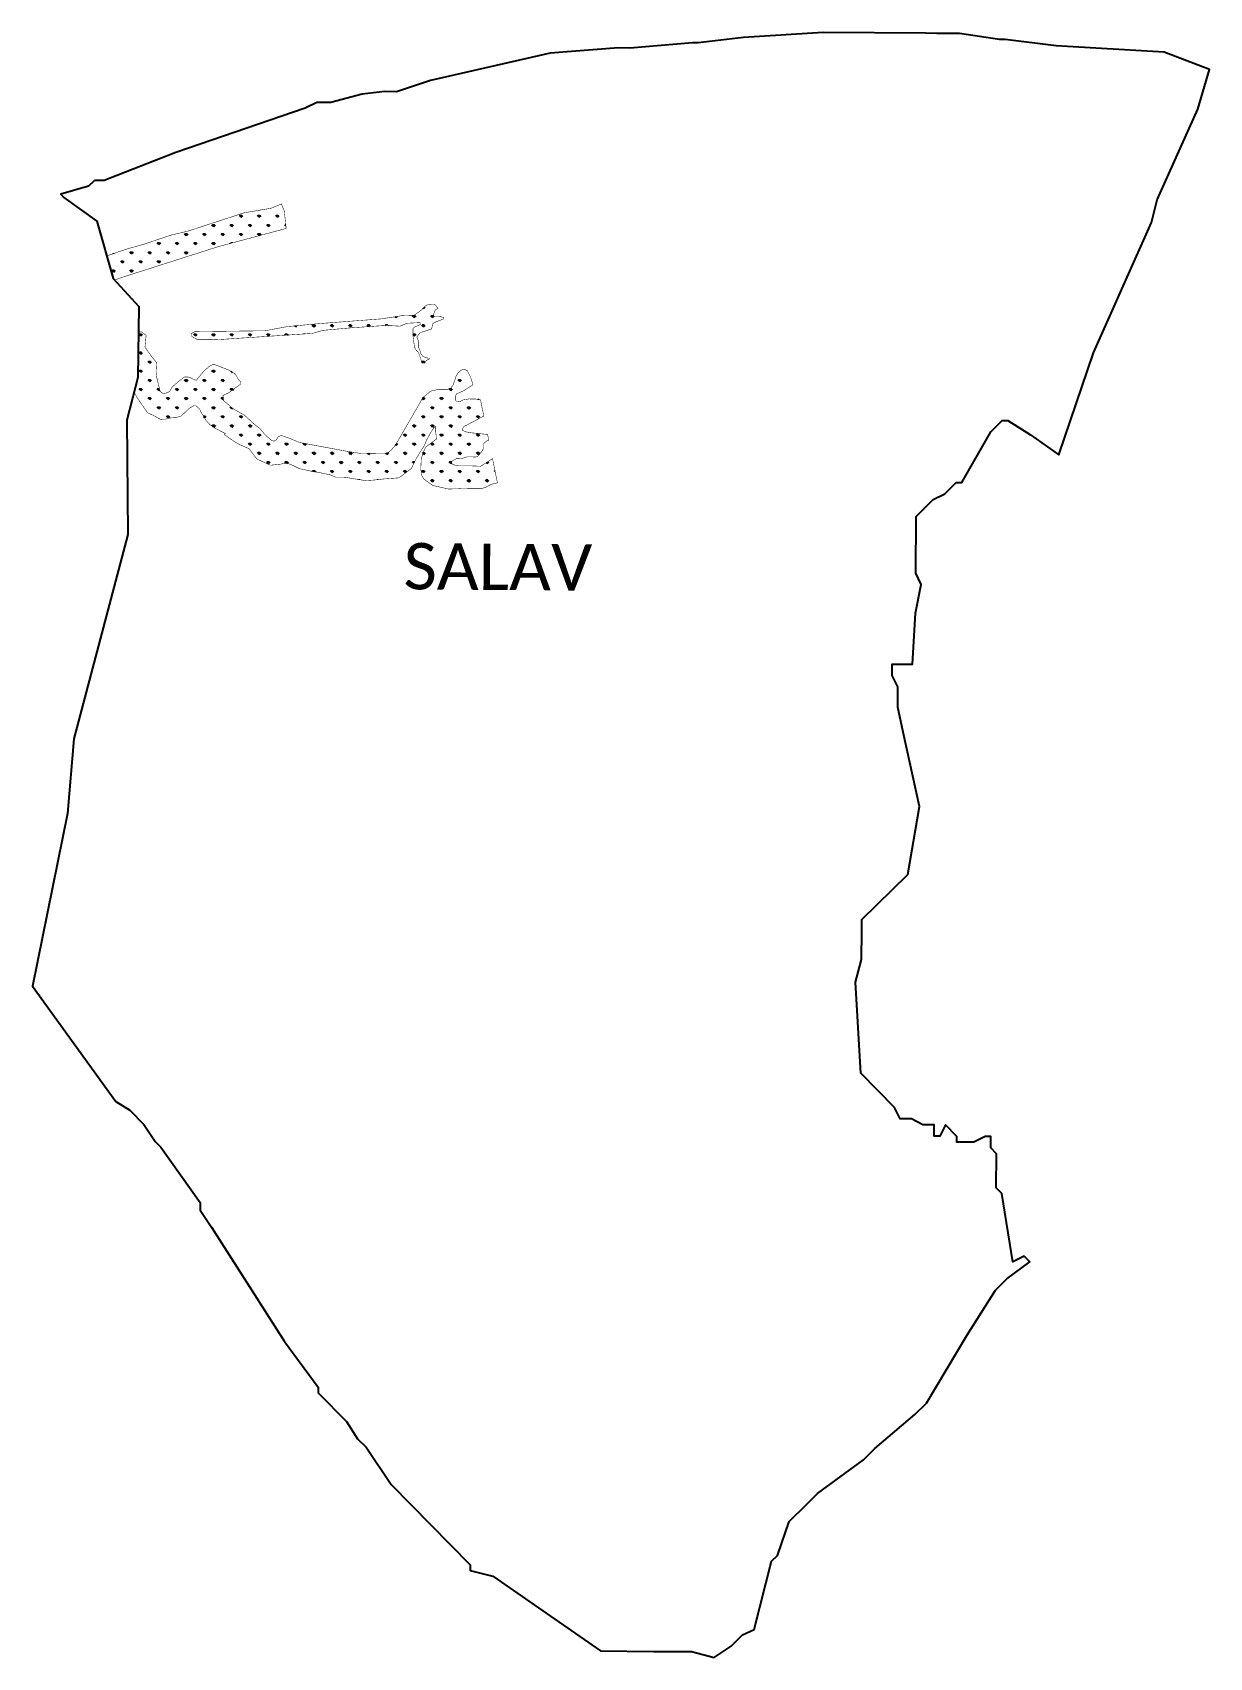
# Model space of a CAD drawing. Header units: metres. Extents: x 282000 to 284319, y 2048397 to 2051598.
import ezdxf

# ---------------------------------------------------------------- set-up
doc = ezdxf.new("R2010")
doc.units = ezdxf.units.M
for name, color, linetype in [('MANGROOVE BUFFER ZONE', 120, 'Continuous'), ('village', 3, 'Continuous'), ('VILLAGE NAME', 250, 'Continuous')]:
    doc.layers.add(name, color=color, linetype=linetype)
doc.styles.get("Standard").update_dxf_attribs({"font": 'simplex.shx'})

msp = doc.modelspace()

# ---------------------------------------------------------------- hatches: boundary and pattern name
at = {"layer": 'MANGROOVE BUFFER ZONE'}
h = msp.add_hatch(dxfattribs=at)
h.set_pattern_fill('GRASS', color=256)
h.paths.add_polyline_path([(282499.8, 2051212.2), (282499.4, 2051217.9), (282496.2, 2051246.7), (282490.4, 2051260.6), (282470.5, 2051252.1), (282417.1, 2051243.1), (282306.9, 2051207.1), (282271.4, 2051198.7), (282218.9, 2051180.8), (282188.4, 2051172.5), (282146.6, 2051158.2), (282159.4, 2051113.8), (282162.3, 2051110.5), (282177.9, 2051116.3), (282365, 2051176.1)])
h = msp.add_hatch(dxfattribs=at)
h.set_pattern_fill('GRASS', color=256)
h.paths.add_polyline_path([(282631.4, 2051016.8), (282696.8, 2051021.2), (282724, 2051019.8), (282738.1, 2051025.5), (282763.5, 2051026.8), (282764.2, 2051023.4), (282761.2, 2051021.4), (282753.1, 2051018.3), (282749.7, 2051014.9), (282749.7, 2051007.8), (282749.9, 2050999.6), (282752.7, 2050978.7), (282756.1, 2050972.4), (282759.9, 2050968.7), (282761.8, 2050964.7), (282765.2, 2050954.5), (282767.3, 2050946.9), (282771.8, 2050947.7), (282776.5, 2050952.4), (282782.2, 2050955.1), (282782.2, 2050956.4), (282776.5, 2050957.3), (282769.3, 2050960.2), (282765, 2050966.2), (282763.5, 2050971.9), (282761, 2050977.3), (282761, 2050984.3), (282761, 2050989.2), (282757.4, 2050998.5), (282764, 2051007), (282786.4, 2051014.3), (282788.7, 2051024.7), (282793.6, 2051027.6), (282810.3, 2051034.2), (282810.5, 2051036.2), (282804.8, 2051038.3), (282800, 2051038.9), (282792.6, 2051038.7), (282790.6, 2051039.4), (282790.6, 2051043.4), (282793.4, 2051050.9), (282798.8, 2051055.2), (282795.1, 2051060), (282793.2, 2051061.7), (282791.3, 2051063.2), (282787.4, 2051063.2), (282776.5, 2051061.2), (282772, 2051057.2), (282766.4, 2051051.4), (282759.8, 2051046.7), (282752.1, 2051041.3), (282728.3, 2051040.5), (282689, 2051034.3), (282566.4, 2051024.9), (282501.9, 2051018.9), (282458, 2051010.7), (282320.5, 2051009), (282313.6, 2051005.6), (282313.5, 2050999.8), (282325.4, 2050993.1), (282357.1, 2050993), (282372.7, 2050993.7), (282487.9, 2051001.3), (282551.7, 2051005.5), (282572.3, 2051011.5)])
h = msp.add_hatch(dxfattribs=at)
h.set_pattern_fill('GRASS', color=256)
h.paths.add_polyline_path([(282405, 2050916.2), (282402.7, 2050920.7), (282398.8, 2050926), (282386.4, 2050933.6), (282357.1, 2050944.8), (282350, 2050941.8), (282345.9, 2050938.4), (282339, 2050932.2), (282333.1, 2050925.5), (282322.8, 2050913), (282318, 2050914.8), (282309, 2050919.4), (282299.7, 2050919.8), (282293.3, 2050915), (282285.7, 2050909), (282275.4, 2050899.9), (282270.1, 2050890.7), (282259.1, 2050886.2), (282251.8, 2050890.9), (282245, 2050919), (282243.7, 2050930.2), (282244.6, 2050943.5), (282244.2, 2050948.8), (282235.9, 2050958.5), (282221.9, 2050978.5), (282224.1, 2051001.9), (282216.2, 2051007.4), (282215.3, 2051008.7), (282209, 2051007.8), (282208, 2050918.5), (282200.7, 2050890.3), (282206.4, 2050878.9), (282226.8, 2050849.3), (282239.7, 2050843.3), (282252.3, 2050836.3), (282261.9, 2050836.6), (282270.1, 2050838.8), (282282.7, 2050839.7), (282293, 2050842.7), (282309.4, 2050858.2), (282318.1, 2050863), (282322.6, 2050862.8), (282329.6, 2050856.3), (282332.1, 2050850.7), (282335.5, 2050845.1), (282341.8, 2050834.4), (282350, 2050825.6), (282360.1, 2050818.5), (282380, 2050808.4), (282378.3, 2050806.2), (282397.4, 2050792.8), (282408.3, 2050786.4), (282426.6, 2050778.6), (282441.9, 2050758.5), (282468.8, 2050745.8), (282489.4, 2050748), (282497.5, 2050749.8), (282503.8, 2050749.3), (282512.3, 2050745.8), (282525.5, 2050739.2), (282542.8, 2050735.6), (282550.7, 2050733.6), (282559.3, 2050732.6), (282586, 2050727.1), (282596.9, 2050722.4), (282609.3, 2050722.4), (282617.1, 2050722), (282633.7, 2050719.1), (282656.5, 2050715.5), (282673.4, 2050716.7), (282693.7, 2050718.9), (282722.5, 2050721), (282746.8, 2050739.7), (282755.7, 2050758), (282764.5, 2050772.8), (282771.7, 2050783.8), (282775.8, 2050793.9), (282784, 2050809.1), (282789.4, 2050817.6), (282793.5, 2050821.7), (282794.4, 2050821.7), (282794.4, 2050812.2), (282795.4, 2050804.6), (282795.7, 2050797.1), (282774.6, 2050781.3), (282770.8, 2050773.1), (282766.1, 2050758.9), (282765.1, 2050738.5), (282767, 2050725.9), (282771.1, 2050718.6), (282788.8, 2050706), (282819.3, 2050699.1), (282884.7, 2050699.8), (282894.3, 2050703), (282903.3, 2050707.9), (282916.1, 2050711.2), (282906.4, 2050759), (282883.3, 2050743.8), (282859.4, 2050744.8), (282847.8, 2050744.5), (282838.8, 2050744.8), (282830.8, 2050746.4), (282826, 2050748.9), (282826.4, 2050753.7), (282835.2, 2050758.8), (282844.6, 2050758.5), (282856.2, 2050762.3), (282866.7, 2050762.3), (282872.8, 2050762), (282876, 2050762.8), (282880.3, 2050766.8), (282886.4, 2050774.5), (282889.2, 2050780.5), (282889.5, 2050789.1), (282895.5, 2050794.1), (282899.1, 2050795), (282896.7, 2050806.5), (282875.8, 2050808.6), (282862, 2050810), (282851.7, 2050812.2), (282846.7, 2050815.2), (282849.6, 2050821.7), (282889.3, 2050842.7), (282882.6, 2050875.4), (282872, 2050876.3), (282860.1, 2050876.5), (282848.3, 2050874.5), (282842, 2050870.7), (282835.3, 2050871.6), (282833.3, 2050874.3), (282833.3, 2050882.3), (282836.2, 2050886.8), (282849.4, 2050892.4), (282867.8, 2050904.3), (282865.1, 2050913.4), (282863.5, 2050918.4), (282856.8, 2050931.8), (282849.8, 2050935.2), (282845.2, 2050933.4), (282839.1, 2050928.2), (282834.6, 2050921.5), (282832.4, 2050914.3), (282828.6, 2050903.6), (282824.1, 2050897.5), (282817.2, 2050895.3), (282800.1, 2050895.3), (282784.5, 2050891.7), (282769.2, 2050879), (282755.9, 2050855.6), (282715.5, 2050785.9), (282706.3, 2050775), (282698.9, 2050769.6), (282679.8, 2050769.5), (282647.7, 2050768.9), (282614.9, 2050774.1), (282526.4, 2050790.6), (282506.7, 2050798.8), (282490.6, 2050804.4), (282487.1, 2050803.3), (282484.3, 2050801.5), (282481.7, 2050797.7), (282480.6, 2050795.8), (282476.1, 2050793.3), (282472.8, 2050794), (282470.8, 2050795.2), (282466.6, 2050798.6), (282460.9, 2050803.5), (282453.5, 2050811.7), (282447.6, 2050818.4), (282436.4, 2050827.3), (282418.1, 2050844.1), (282394.2, 2050858), (282376.8, 2050873.2), (282375.4, 2050883.2), (282385.9, 2050888), (282410, 2050905.4), (282409.8, 2050910.5)])

# ---------------------------------------------------------------- linework, layer by layer
at = {"color": 3, "flags": 128}
msp.add_lwpolyline([(282110.9, 2051295.8), (282122.2, 2051306.9)], dxfattribs=at)
at = {"layer": 'MANGROOVE BUFFER ZONE', "const_width": 1, "flags": 128}
for points in [[(282162.3, 2051110.5), (282177.9, 2051116.3), (282365, 2051176.1), (282499.8, 2051212.2), (282499.4, 2051217.9), (282496.2, 2051246.7), (282490.4, 2051260.6), (282470.5, 2051252.1), (282417.1, 2051243.1), (282306.9, 2051207.1), (282271.4, 2051198.7), (282218.9, 2051180.8), (282188.4, 2051172.5), (282146.6, 2051158.2)], [(282200.7, 2050890.3), (282206.4, 2050878.9), (282226.8, 2050849.3), (282239.7, 2050843.3), (282252.3, 2050836.3), (282261.9, 2050836.6), (282270.1, 2050838.8), (282282.7, 2050839.7), (282293, 2050842.7), (282309.4, 2050858.2), (282318.1, 2050863), (282322.6, 2050862.8), (282329.6, 2050856.3), (282332.1, 2050850.7), (282335.5, 2050845.1), (282341.8, 2050834.4), (282350, 2050825.6), (282360.1, 2050818.5), (282380, 2050808.4), (282378.3, 2050806.2), (282397.4, 2050792.8), (282408.3, 2050786.4), (282426.6, 2050778.6), (282441.9, 2050758.5), (282468.8, 2050745.8), (282489.4, 2050748), (282497.5, 2050749.8), (282503.8, 2050749.3), (282512.3, 2050745.8), (282525.5, 2050739.2), (282542.8, 2050735.6), (282550.7, 2050733.6), (282559.3, 2050732.6), (282586, 2050727.1), (282596.9, 2050722.4), (282609.3, 2050722.4), (282617.1, 2050722), (282633.7, 2050719.1), (282656.5, 2050715.5), (282673.4, 2050716.7), (282693.7, 2050718.9), (282722.5, 2050721), (282746.8, 2050739.7), (282755.7, 2050758), (282764.5, 2050772.8), (282771.7, 2050783.8), (282775.8, 2050793.9), (282784, 2050809.1), (282789.4, 2050817.6), (282793.5, 2050821.7), (282794.4, 2050821.7), (282794.4, 2050812.2), (282795.4, 2050804.6), (282795.7, 2050797.1), (282774.6, 2050781.3), (282770.8, 2050773.1), (282766.1, 2050758.9), (282765.1, 2050738.5), (282767, 2050725.9), (282771.1, 2050718.6), (282788.8, 2050706), (282819.3, 2050699.1), (282884.7, 2050699.8), (282894.3, 2050703), (282903.3, 2050707.9), (282916.1, 2050711.2), (282906.4, 2050759), (282883.3, 2050743.8), (282859.4, 2050744.8), (282847.8, 2050744.5), (282838.8, 2050744.8), (282830.8, 2050746.4), (282826, 2050748.9), (282826.4, 2050753.7), (282835.2, 2050758.8), (282844.6, 2050758.5), (282856.2, 2050762.3), (282866.7, 2050762.3), (282872.8, 2050762), (282876, 2050762.8), (282880.3, 2050766.8), (282886.4, 2050774.5), (282889.2, 2050780.5), (282889.5, 2050789.1), (282895.5, 2050794.1), (282899.1, 2050795), (282896.7, 2050806.5), (282875.8, 2050808.6), (282862, 2050810), (282851.7, 2050812.2), (282846.7, 2050815.2), (282849.6, 2050821.7), (282889.3, 2050842.7), (282882.6, 2050875.4), (282872, 2050876.3), (282860.1, 2050876.5), (282848.3, 2050874.5), (282842, 2050870.7), (282835.3, 2050871.6), (282833.3, 2050874.3), (282833.3, 2050882.3), (282836.2, 2050886.8), (282849.4, 2050892.4), (282867.8, 2050904.3), (282865.1, 2050913.4), (282863.5, 2050918.4), (282856.8, 2050931.8), (282849.8, 2050935.2), (282845.2, 2050933.4), (282839.1, 2050928.2), (282834.6, 2050921.5), (282832.4, 2050914.3), (282828.6, 2050903.6), (282824.1, 2050897.5), (282817.2, 2050895.3), (282800.1, 2050895.3), (282784.5, 2050891.7), (282769.2, 2050879), (282755.9, 2050855.6), (282715.5, 2050785.9), (282706.3, 2050775), (282698.9, 2050769.6), (282679.8, 2050769.5), (282647.7, 2050768.9), (282614.9, 2050774.1), (282526.4, 2050790.6), (282506.7, 2050798.8), (282490.6, 2050804.4), (282487.1, 2050803.3), (282484.3, 2050801.5), (282481.7, 2050797.7), (282480.6, 2050795.8), (282476.1, 2050793.3), (282472.8, 2050794), (282470.8, 2050795.2), (282466.6, 2050798.6), (282460.9, 2050803.5), (282453.5, 2050811.7), (282447.6, 2050818.4), (282436.4, 2050827.3), (282418.1, 2050844.1), (282394.2, 2050858), (282376.8, 2050873.2), (282375.4, 2050883.2), (282385.9, 2050888), (282410, 2050905.4), (282409.8, 2050910.5), (282405, 2050916.2), (282402.7, 2050920.7), (282398.8, 2050926), (282386.4, 2050933.6), (282357.1, 2050944.8), (282350, 2050941.8), (282345.9, 2050938.4), (282339, 2050932.2), (282333.1, 2050925.5), (282322.8, 2050913), (282318, 2050914.8), (282309, 2050919.4), (282299.7, 2050919.8), (282293.3, 2050915), (282285.7, 2050909), (282275.4, 2050899.9), (282270.1, 2050890.7), (282259.1, 2050886.2), (282251.8, 2050890.9), (282245, 2050919), (282243.7, 2050930.2), (282244.6, 2050943.5), (282244.2, 2050948.8), (282235.9, 2050958.5), (282221.9, 2050978.5), (282224.1, 2051001.9), (282216.2, 2051007.4), (282215.3, 2051008.7), (282209, 2051007.8)]]:
    msp.add_lwpolyline(points, dxfattribs=at)
msp.add_lwpolyline([(282810.3, 2051034.2), (282810.5, 2051036.2), (282804.8, 2051038.3), (282800, 2051038.9), (282792.6, 2051038.7), (282790.6, 2051039.4), (282790.6, 2051043.4), (282793.4, 2051050.9), (282798.8, 2051055.2), (282795.1, 2051060), (282793.2, 2051061.7), (282791.3, 2051063.2), (282787.8, 2051063.2), (282787.4, 2051063.2), (282776.5, 2051061.2), (282772, 2051057.2), (282766.4, 2051051.4), (282759.8, 2051046.7), (282752.1, 2051041.3), (282728.3, 2051040.5), (282689, 2051034.3), (282566.4, 2051024.9), (282501.9, 2051018.9), (282458, 2051010.7), (282320.5, 2051009), (282313.6, 2051005.6), (282313.5, 2050999.8), (282325.4, 2050993.1), (282357.1, 2050993), (282372.7, 2050993.7), (282487.9, 2051001.3), (282551.7, 2051005.5), (282572.3, 2051011.5), (282631.4, 2051016.8), (282696.8, 2051021.2), (282724, 2051019.8), (282738.1, 2051025.5), (282763.5, 2051026.8), (282764.2, 2051023.4), (282761.2, 2051021.4), (282753.1, 2051018.3), (282749.7, 2051014.9), (282749.7, 2051007.8), (282749.9, 2050999.6), (282752.7, 2050978.7), (282756.1, 2050972.4), (282759.9, 2050968.7), (282761.8, 2050964.7), (282765.2, 2050954.5), (282767.3, 2050946.9), (282771.8, 2050947.7), (282776.5, 2050952.4), (282782.2, 2050955.1), (282782.2, 2050956.4), (282776.5, 2050957.3), (282769.3, 2050960.2), (282765, 2050966.2), (282763.5, 2050971.9), (282761, 2050977.3), (282761, 2050984.3), (282761, 2050989.2), (282757.4, 2050998.5), (282764, 2051007), (282786.4, 2051014.3), (282788.7, 2051024.7), (282793.6, 2051027.6)], close=True, dxfattribs=at)
at = {"layer": 'village', "color": 3}
msp.add_lwpolyline([(282110.9, 2051295.8), (282055.9, 2051279.8), (282062.3, 2051273.4), (282126.8, 2051226.7), (282159.4, 2051113.8), (282209.6, 2051058.4), (282208, 2050918.5), (282186.2, 2050834.5), (282188.4, 2050609.2), (282081.5, 2050206.7), (282069.5, 2050059.8), (282000.3, 2049719.6), (282164.2, 2049492.5), (282192.1, 2049475.5), (282219.8, 2049447.3), (282242, 2049413.5), (282253.1, 2049402.3), (282330.5, 2049293.5), (282330.5, 2049278.5), (282352.7, 2049244.7), (282496.5, 2049019.6), (282563, 2048929.5), (282562.9, 2048918.4), (282618.5, 2048861.9), (282640.6, 2048828.2), (282657.3, 2048811.3), (282707.1, 2048738.1), (282862.7, 2048580.1), (282862.6, 2048568.9), (282907.3, 2048557.4), (283118.9, 2048410.2), (283223.8, 2048409.2), (283242.1, 2048409.2), (283298.1, 2048408.8), (283342.8, 2048397.3), (283376.6, 2048419.4), (283399.1, 2048441.6), (283421.6, 2048452.6), (283456.2, 2048586.7), (283467.5, 2048597.9), (283490.4, 2048664.9), (283524.2, 2048698.2), (283546.8, 2048720.4), (283636.9, 2048786.9), (283659.5, 2048809.2), (283738.4, 2048875.7), (283761, 2048898), (283840.4, 2049031.7), (283897, 2049120.9), (283919.6, 2049143.1), (283964.7, 2049176.4), (283953.5, 2049187.6), (283931, 2049176.6), (283909.7, 2049311.1), (283898.6, 2049322.4), (283899.1, 2049389.6), (283888, 2049400.9), (283888.2, 2049423.3), (283877, 2049423.4), (283854.5, 2049412.4), (283821, 2049412.6), (283821, 2049423.8), (283798.8, 2049446.4), (283787.4, 2049424.1), (283776.2, 2049424.2), (283776.4, 2049446.6), (283754, 2049446.7), (283731.7, 2049458.1), (283709.3, 2049458.3), (283698.2, 2049480.7), (283631.6, 2049548.4), (283621.7, 2049727.7), (283633.3, 2049772.4), (283633.5, 2049794.8), (283633.6, 2049806), (283633.9, 2049850.8), (283724.2, 2049939.7), (283747.6, 2050073.9), (283715.1, 2050219.7), (283704.6, 2050269.5), (283704.6, 2050309.3), (283693.6, 2050331.8), (283693.7, 2050354.2), (283733.8, 2050353.9), (283739.3, 2050454.7), (283750.9, 2050510.6), (283739.9, 2050533), (283740.8, 2050645), (283774.6, 2050678.3), (283797.1, 2050689.4), (283819.7, 2050711.6), (283830.9, 2050711.5), (283887.7, 2050811.9), (283910.2, 2050834.1), (283921.4, 2050834), (283966, 2050805.6), (284021.7, 2050766), (284090.4, 2050967.1), (284204.4, 2051223.7), (284215.9, 2051268.5), (284295.7, 2051447), (284318.7, 2051525.2), (284229.3, 2051559.5), (284016.7, 2051572.3), (283916, 2051584.3), (283904.8, 2051584.4), (283826.5, 2051596.2), (283781.7, 2051596.5), (283759.3, 2051596.7), (283557.8, 2051598.2), (283400.9, 2051588.3), (283311.2, 2051577.9), (283300, 2051577.9), (283176.8, 2051567.6), (283154.4, 2051567.8), (283019.9, 2051557.6), (282784.3, 2051503.4), (282717, 2051481.5), (282694.6, 2051481.7), (282649.8, 2051476.5), (282588.2, 2051460.3), (282560.1, 2051460.3), (282537.6, 2051449.3), (282282.7, 2051361.8), (282141.2, 2051306.9), (282122.2, 2051306.9)], dxfattribs=at)

# ---------------------------------------------------------------- texts
at = {"layer": 'VILLAGE NAME', "insert": (282731.8, 2050592.9), "char_height": 91.425, "attachment_point": 1, "rotation": 359.5442}
msp.add_mtext_dynamic_manual_height_columns('{\\fCalibri|b0|i0|c0|p34;SALAV}', width=798.716, gutter_width=457.1, heights=[0], dxfattribs=at)

doc.saveas('drawing.dxf')
